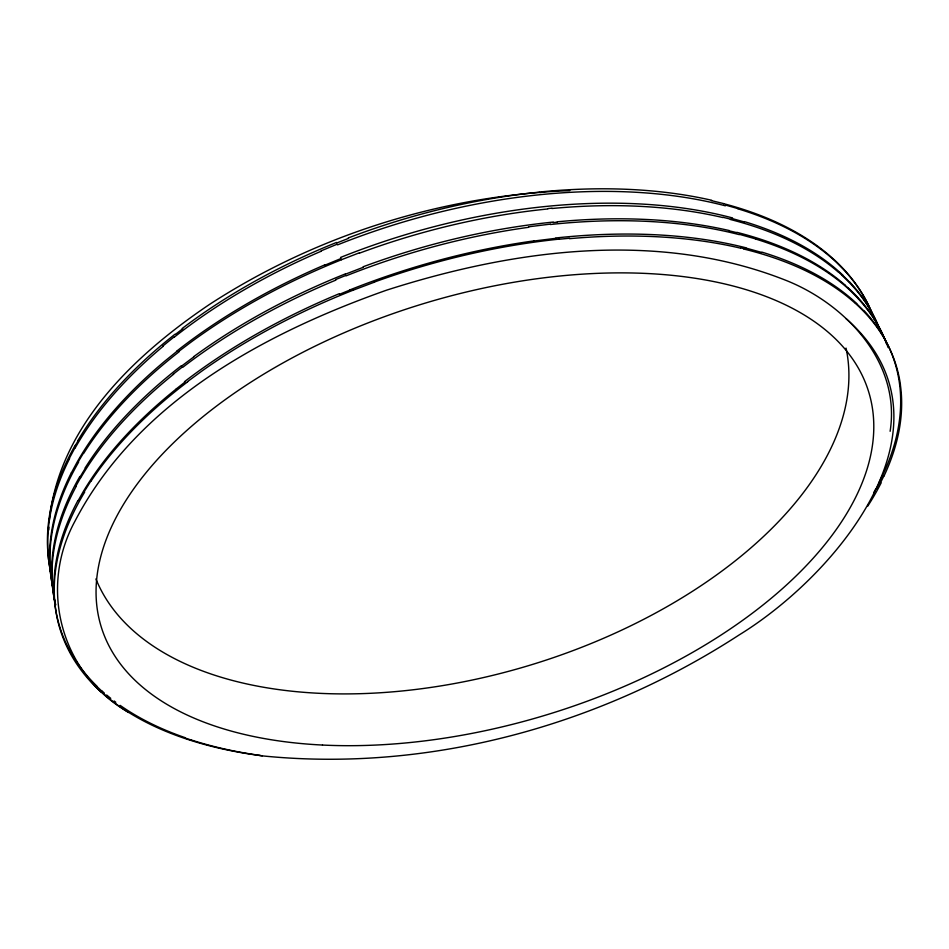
<?xml version="1.0" encoding="UTF-8"?>
<svg xmlns="http://www.w3.org/2000/svg" width="949" height="949" viewBox="0 0 949 949"><rect width="100%" height="100%" fill="white"/><g stroke="black" fill="none" stroke-linecap="round" stroke-linejoin="round"><path stroke-width="1.42" d="M48.814 529.945L48.862 527.181M49.158 521.594C58.648 426.587 134.687 354.855 209.658 304.321C316.515 234.949 442.649 195.435 569.898 190.619M890.126 431.309C901.028 361.854 844.622 302.873 784.004 279.599C656.767 229.86 513.397 249.516 386.504 290.192C264.297 333.384 137.273 401.818 75.09 520.954C38.067 588.783 61.246 674.17 128.673 712.391A438.913 235.898 -17 0 0 263.775 756.021C429.695 772.45 599.946 725.427 739.117 634.964C837.623 574.37 964.552 422.779 845.998 318.591M883.78 476.125L880.411 482.982M69.23 458.569L74.769 448.118M71.424 472.768L77.011 462.353A433.574 241.248 -17.3 0 1 165.636 360.466L176.917 351.367M879.972 482.009L876.33 488.842M75.92 486.042L80.535 477.774M78.186 500.586L82.836 492.341A438.26 237.796 -17.4 0 1 176.36 388.888M75.422 445.389L78.352 440.336M78.055 462.104L83.275 453.408M80.333 476.505L85.588 467.833M83.951 492.092L90.689 481.357M162.789 346.088L173.987 336.978M173.335 374.108L182.078 367.204M176.3 388.865L185.102 381.961M175.363 334.439L182.766 328.734M178.827 351.355L190.832 342.269A433.634 240.346 -17.4 0 1 341.498 259.729M181.817 365.923L193.893 356.836M187.428 381.688L202.244 370.798A438.319 236.965 -17.4 0 1 353.301 290.109M321.13 250.856L337.156 244.201M325.009 265.127L341.142 258.46M335.566 279.611L345.875 275.412M339.588 294.249L349.956 290.038M336.812 242.968L348.473 238.401M341.486 259.706L359.28 252.837M345.519 274.142L363.42 267.238M353.313 290.133L374.499 282.126M533.907 241.034L555.734 238.329M528.759 226.775L550.467 224.118M559.281 239.231L569.578 238.235M539.839 192.54L541.855 192.339M553.089 222.588L557.193 222.185M547.881 208.566L551.962 208.175M262.304 755.819L259.836 755.487M711.394 200.619L723.731 203.62M729.057 230.797L736.673 232.624M723.079 217.309L730.671 219.172M740.896 247.855L743.791 248.555M745.629 247.986L761.727 252.446M739.544 234.367L755.582 238.899M731.928 218.495L744.063 221.9M725.997 205.209L738.085 208.65M191.318 740.078L184.497 737.788M107.474 697.017L101.863 692.153M844.859 285.08L848.323 288.176M838.643 272.149L842.107 275.269M854.919 302.731L855.666 303.407M101.685 691.002L96.549 686.163M856.508 303.573L864.278 311.319M842.653 275.186L849.699 282.233M857.991 298.33L850.221 290.536A435.591 236.372 -17.2 0 0 755.499 238.982M874.812 320.216A430.834 239.48 -17.1 0 0 843.566 269.528L836.508 262.434A430.965 239.646 -17.2 0 0 737.919 208.804M337.559 244.866A431.178 240.014 -17.3 0 1 725.356 205.814M174.319 337.12A431.356 241.758 -17.4 0 1 321.343 251.165M75.078 448.13A431.475 242.398 -17.4 0 1 163.228 346.243M69.574 458.569A431.581 242.873 -17.3 0 0 48.767 560.823L49.182 563.931A431.712 243.193 -17.1 0 0 51.412 575.711M841.977 275.34A433.159 237.796 -17.1 0 1 880.565 331.391M730.339 219.48A433.29 237.938 -17.2 0 1 838.465 272.244M551.855 208.519A433.408 238.531 -17.4 0 1 722.841 217.546M359.446 253.169A433.515 239.16 -17.4 0 1 547.763 208.958M83.654 453.432A433.752 240.56 -17.4 0 1 179.349 351.569M53.559 590.812A433.966 241.319 -17.3 0 1 78.648 462.116M857.884 298.389A435.401 236.123 -17 0 1 888.11 347.559M550.349 224.51A435.745 236.799 -17.4 0 1 739.271 234.628M346.136 275.839A435.888 237.547 -17.4 0 1 528.652 227.297M182.599 367.417A435.982 238.199 -17.4 0 1 335.887 280.085M80.724 477.774A436.113 239.267 -17.4 0 1 173.608 374.214M76.347 486.042A436.22 239.528 -17.3 0 0 53.025 590.883A436.362 239.978 -17.1 0 0 55.576 605.165M881.087 482.958A437.442 235.838 -16.6 0 1 867.659 506.256M900.376 384.831A437.703 234.474 -16.9 0 1 883.97 476.125M855.5 303.49A437.845 234.367 -17.1 0 1 900.423 384.677M743.399 248.923A437.975 234.486 -17.2 0 1 854.598 302.743M569.412 238.685A438.094 234.961 -17.3 0 1 740.576 248.163M374.452 282.019A438.201 236.242 -17.4 0 1 559.329 239.101M90.89 481.368A438.45 237.428 -17.4 0 1 187.677 381.795M101.448 692.367A438.663 237.867 -17.3 0 1 84.663 492.104M128.53 712.474A438.829 238.246 -17 0 1 107.344 697.088M50.831 572.389A431.534 243.454 -17 0 1 48.399 558.226L47.592 548.071A431.38 243.418 -17.2 0 1 75.137 445.378M78.032 440.324A431.237 243.051 -17.3 0 1 174.948 334.262M182.196 328.484A431.131 242.612 -17.4 0 1 336.515 242.47M348.236 237.974A431.012 241.758 -17.4 0 1 539.969 192.078M542.009 191.793A430.917 241.117 -17.4 0 1 711.726 200.275M723.672 203.679A430.799 239.919 -17.3 0 1 828.762 254.913L834.942 260.382A430.668 239.777 -17.2 0 1 873.792 317.796M53.417 589.353A433.847 241.865 -17 0 1 51.127 577.668L50.7 574.584A433.705 241.77 -17.2 0 1 71.329 472.768M176.585 351.237A433.456 240.868 -17.4 0 1 324.819 264.854M340.525 257.452A433.242 240.346 -17.4 0 1 732.521 217.938M744.372 221.615A433.064 238.59 -17.3 0 1 842.807 275.115M849.829 282.173A432.946 238.163 -17.2 0 1 879.913 330.193M55.659 604.596A436.101 240.251 -17 0 1 79.846 476.493M85.196 467.821A435.888 239.872 -17.3 0 1 181.33 365.733M193.608 356.717A435.769 239.018 -17.4 0 1 345.365 273.893M363.17 266.764A435.65 238.543 -17.4 0 1 553.255 222.066M557.324 221.793A435.532 237.594 -17.4 0 1 729.306 230.56M736.958 232.363A435.425 236.965 -17.3 0 1 845.001 285.008M848.442 288.116A435.294 236.479 -17.2 0 1 886.591 343.953M259.907 755.404A438.818 237.879 -16.7 0 1 191.401 740.006M184.794 737.551A438.687 238.175 -16.8 0 1 120.155 705.38M115.802 702.236A438.687 238.175 -16.8 0 1 114.094 700.955M110.736 698.345A438.687 238.175 -16.8 0 1 106.656 695.012M104.26 692.972A438.687 238.175 -16.8 0 1 101.911 690.896M96.786 686.044A438.533 238.507 -17 0 1 54.995 604.964A438.402 238.519 -17.1 0 1 77.889 500.586M184.45 381.712A438.141 237.796 -17.4 0 1 339.22 293.716M349.873 289.908A438.035 236.526 -17.4 0 1 533.943 240.88M555.841 237.974A437.892 235.827 -17.4 0 1 745.855 247.772M762.047 252.173A437.75 235.174 -17.3 0 1 856.662 303.502M864.551 311.189A437.56 234.83 -17.2 0 1 879.32 482.021M875.868 488.842A437.359 234.842 -16.9 0 1 873.744 492.602M846.022 348.093A392.862 220.737 -17.1 0 1 533.16 664.229A392.862 220.737 -17.1 0 1 95.908 578.926M322.494 745.048A401.32 214.616 -17 0 0 872.072 406.125A401.32 214.616 -17 0 0 260.24 376.279A401.32 214.616 -17 0 0 322.494 745.048"/></g></svg>
